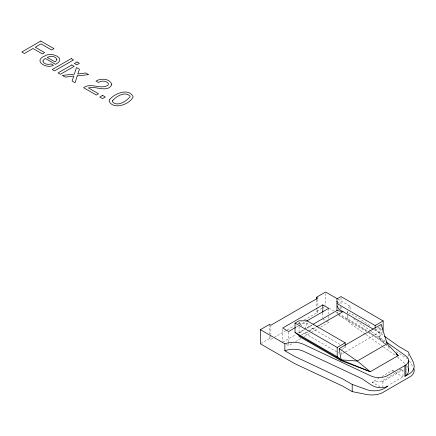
<?xml version="1.0" encoding="UTF-8"?>
<svg xmlns="http://www.w3.org/2000/svg" width="436" height="436" viewBox="0 0 436 436"><rect width="100%" height="100%" fill="white"/><g stroke="black" fill="none" stroke-linecap="round" stroke-linejoin="round"><path stroke-width="0.33" stroke-dasharray="2.18 1.64" d="M381.14 324.395L379.135 338.794L390.171 348.522M305.075 328.913L307.08 323.12L307.08 320.803M336.984 313.631L337.911 311.838M339.764 308.247L340.69 306.454M382.53 331.382L379.135 337.965L385.489 343.846M260.946 343.481L269.508 338.543L270.887 339.339L286.741 330.188M316.476 308.061L316.476 311.424L322.182 308.132M322.754 307.8L324.466 306.813M287.329 329.845L294.371 325.779M297.897 323.746L301.418 321.714M304.35 320.019L317.855 312.22L317.855 307.511M296.164 327.12L298.491 325.774M299.069 325.441L306.05 321.408M299.052 326.428L299.052 332.39L311.893 324.978M340.14 308.666L342.434 307.342M282.664 342.195L296.049 334.472M298.377 333.126L304.192 329.769M306.519 328.428L312.334 325.065M301.385 335.012L307.805 331.305M308.388 330.968L315.392 326.924M299.052 332.39L305.075 333.545L309.157 331.191M309.74 330.853L316.16 327.147M286.441 344.375L288.599 345.623L292.67 343.268M295.581 341.59L300.818 338.57M304.306 336.554L310.705 332.859M311.288 332.521L318.269 328.493M320.596 327.147L328.739 322.449L328.739 319.752M341.775 349.438L345.214 347.454L345.214 345.138M344.702 352.386L341.197 354.408L341.197 350.435M345.285 352.048L379.135 332.505L379.135 327.872L375.118 330.188L375.118 327.872M380.056 386.836L372.072 382.225L378.949 378.252M381.816 376.595L392.138 370.638L395.419 370.213M372.072 382.225L381.903 380.95L401.976 369.363L402.978 369.941L402.978 376.895L388.645 385.173M381.903 380.95L382.906 381.533L402.978 369.941M399.354 369.706L401.976 369.363M337.851 299.085L350.092 306.154L350.092 309.947M377.876 327.147L381.974 329.512M374.47 329.812L379.135 332.505M329.136 308.192L333.845 310.906M336.194 312.269L337.96 313.288M338.549 313.626L359.727 325.85L367.466 331.349M338.156 314.307L367.423 331.207M369.766 332.559L379.135 337.965L386.089 342.99M338.739 315.473L366.256 331.36M368.594 332.712L379.135 338.794M407.807 358.828L396.204 351.759M316.476 311.424L317.855 312.22M322.809 319.021L325.507 320.58M326.046 320.891L328.739 322.449M392.138 370.638L394.422 371.957M394.994 372.284L402.978 376.895M339.971 344.424L309.086 326.597L307.08 323.12L299.052 323.12L302.295 326.237M344.048 346.778L345.214 347.454M305.075 333.545L338.87 353.062M369.673 325.73L359.727 318.667L350.092 313.108A15.647 9.031 0 0 0 349.241 313.925M374.649 329.267L383.489 335.546M353.623 318.809L370.813 331.017M371.368 331.415L385.228 341.257M368.017 331.742L385.146 343.906M365.27 334.036L350.849 323.795A15.647 9.031 0 0 1 348.015 315.691M365.826 334.428L383.015 346.642M383.571 347.034L396.88 356.49M397.436 356.882L405.267 364.174M387.931 346.102L388.912 347.007M337.911 302.11L339.301 303.445M409.426 360.888L412.511 366.06A17.326 10.006 0 0 1 413.121 366.894M408.396 353.939L408.396 357.209M382.906 381.533L382.906 387.217M347.438 311.566L347.438 312.83M347.438 315.359L347.438 318.52M341.001 297.908L341.001 304.53M328.739 308.312L328.739 313.697M328.739 316.389L328.739 319.081M325.605 293.363L325.605 305.478M322.809 312.961L322.809 317.675M317.855 299.434L317.855 306.835M316.476 299.979L316.476 307.385M299.052 321.959L299.052 325.768M288.599 332.156L288.599 341.584M288.599 342.255L288.599 345.623M282.664 329.409L282.664 341.524M270.887 325.202L270.887 334.625M270.887 335.3L270.887 339.339M269.508 324.406L269.508 333.829M269.508 336.521L269.508 338.543M347.917 313.451A15.647 9.031 0 0 1 347.454 310.617M348.549 307.838A15.647 9.031 0 0 1 350.092 306.154M406.646 365.613A13.015 8.84 10.9 0 1 407.954 367.695"/><path stroke-width="0.65" d="M408.559 360.806L408.385 371.979A12.497 8.486 10.9 0 1 405.9 375.565L404.886 376.257L404.886 365.597L405.9 364.921A12.639 7.298 0 0 0 405.747 355.831L386.34 342.047M413.938 368.633A17.326 10.006 0 0 1 410.799 376.323L381.914 393A17.326 10.006 0 0 1 364.142 393.986L352.201 391.61L342.767 386.165L294.496 363.51L260.379 343.813L260.379 329.676L269.508 324.406L270.887 325.202L317.855 298.082L316.476 297.287L316.476 299.309M316.476 297.287L325.605 292.016L337.268 298.747M306.633 321.07L328.739 308.312L322.809 304.884L282.664 328.057L288.599 331.485L295.581 327.452M339.192 348.609L357.258 361.024L370.3 371.701L341.197 360.692L339.192 348.609L381.14 324.395L387.163 343.759L398.199 355.596L370.3 371.701L341.197 359.869L299.052 335.535L295.036 332.39L295.036 323.12L299.052 320.803L307.08 320.803L345.214 342.816L345.214 345.138M313.059 324.302L336.984 310.487L343.007 311.647L316.743 326.809M295.036 323.12L337.186 347.454L345.214 342.816M336.984 303.538L375.118 325.55L383.146 320.918L383.146 330.188M387.163 343.759L357.258 361.024L341.197 359.869L337.186 356.724L295.036 332.39M404.886 365.597L386.661 376.034A12.639 7.298 0 0 1 370.911 375.946L303.374 344.249A15.647 9.031 0 0 0 284.866 343.813L260.379 329.676M404.886 376.257C408.674 374.322 413.546 372.039 414.118 367.237C414.652 361.58 409.862 357.128 408.396 351.983L398.967 346.538L384.596 336.33M284.866 350.767L294.496 356.326L342.767 378.982L352.201 384.427L364.142 388.656C371.761 392.089 381.233 391.632 387.827 386.105L385.386 387.135A12.524 8.507 10.9 0 1 381.064 387.751L377.985 387.506A13.015 8.84 10.9 0 1 370.911 384.748L362.054 378.742L303.374 351.203A15.647 9.031 0 0 0 284.866 350.767L284.866 343.813M383.146 320.918L341.001 296.584L336.984 298.9L336.984 310.487M373.369 329.18L338.99 309.331L336.984 305.854M341.197 360.692L299.052 336.363L299.052 335.535M396.193 353.825L398.199 355.596L396.242 353.787M336.984 301.216L337.295 302.464M408.559 370.932L408.543 369.864A13.015 8.84 10.9 0 0 408.341 368.78M405.9 364.921L405.9 375.565M375.118 325.55L375.118 327.872M352.201 384.427L352.201 391.61M337.186 347.454L337.186 356.724M322.809 304.884L322.809 312.29M42.935 60.975C43.355 64.446 48.44 64.828 51.154 63.934L53.443 65.258C46.385 69.324 32.487 60.659 45.006 55.879C50.892 51.535 67.694 58.299 55.47 64.31L45.322 58.446L43.704 59.705L42.935 60.975M112.488 100.792L112.384 101.681C117.175 107.316 126.473 101.196 130.01 96.841L129.983 96.089C124.996 90.862 116.14 96.405 112.488 100.792M56.865 59.334L56.053 60.936L54.931 61.858L47.235 57.416C50.151 55.917 55.486 55.683 56.865 59.334M109.469 99.86L109.125 101.125C113.344 110.417 129.901 104.324 133.182 96.852C128.963 87.5 114.074 93.457 109.469 99.86M111.829 84.513C107.425 93.359 95.669 85.538 88.432 87.936L98.541 93.773L96.345 95.043L83.636 87.707C91.157 82.181 100.765 90.083 108.003 85.167L108.39 84.104L107.97 83.036C105.452 80.458 101.31 80.644 98.4 82.437L96.034 81.069C100.771 77.979 109.954 78.458 111.829 84.513M77.27 75.837L75.046 82.747L72.076 81.031L73.831 76.044L65.296 77.118L62.348 75.417L74.327 74.131L76.447 67.564L79.456 69.302L77.766 73.951L85.859 72.997L88.628 74.67L77.27 75.837M40.793 41.038L21.8 52.004L24.372 53.492L33.011 48.505L42.336 53.884L44.597 52.582L35.272 47.197L41.038 43.867L51.644 49.987L53.971 48.647L40.793 41.038M71.21 58.598L52.211 69.564L54.538 70.91L73.537 59.939L71.21 58.598M71.815 64.964L58.032 72.921L60.397 74.289L74.18 66.332L71.815 64.964M77.025 61.956L74.387 63.482L76.758 64.844L79.396 63.324L77.025 61.956M102.618 95.408L99.8 97.037L102.498 98.596L105.321 96.972L102.618 95.408"/></g></svg>
